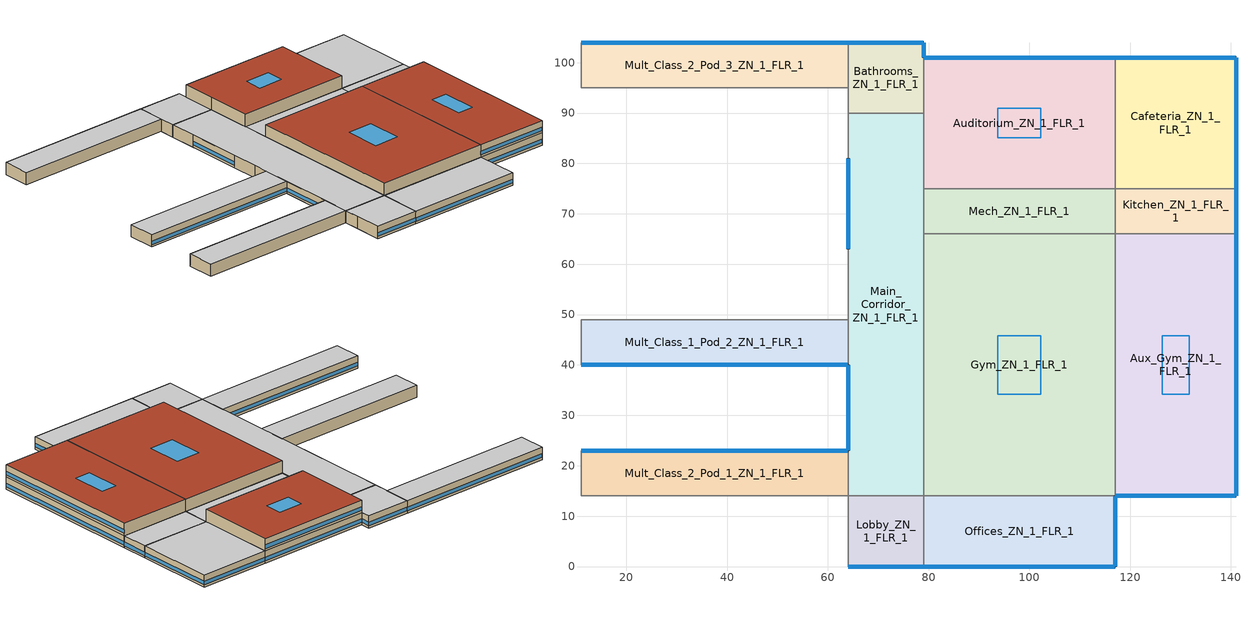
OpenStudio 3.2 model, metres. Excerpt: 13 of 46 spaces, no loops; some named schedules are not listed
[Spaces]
Kitchen_ZN_1_FLR_1
 floor ground: 141,75 141,66 117,66 117,75 z0
 wall outside: 141,66 141,75 z0:4
 wall to Cafeteria_ZN_1_FLR_1: 141,75 117,75 z0:4
 wall to Aux_Gym_ZN_1_FLR_1: 117,66 141,66 z0:4
 wall to Mech_ZN_1_FLR_1: 117,75 117,66 z0:4
 window (BTAP-Ext-FixedWindow:U=0.220 SHGC=0.600): 141,66.03 141,74.97 z0.76:1.92
 ceiling to LIBRARY_MEDIA_CENTER_ZN_1_FLR_2: 141,66 141,75 117,75 117,66 z4
Gym_ZN_1_FLR_1
 floor ground: 117,66 117,14 79,14 79,66 z0
 wall to Aux_Gym_ZN_1_FLR_1: 117,14 117,66 z4:8; 117,14 117,66 z0:4
 wall to Main_Corridor_ZN_1_FLR_1: 79,66 79,14 z0:4
 wall to Offices_ZN_1_FLR_1: 79,14 117,14 z0:4
 wall to Offices_ZN_1_FLR_2: 79,14 117,14 z4:8
 wall to Mech_ZN_1_FLR_2: 117,66 79,66 z4:8
 wall to Mech_ZN_1_FLR_1: 117,66 79,66 z0:4
 wall to Main_Corridor_ZN_1_FLR_2: 79,66 79,14 z4:8
 roof outside: 117,14 117,66 79,66 79,14 z8
 skylight (BTAP-Ext-Skylights:U=0.220 SHGC=0.600): 102.25,34.19 102.25,45.81 93.75,45.81 93.75,34.19 z8
Offices_ZN_1_FLR_1
 floor ground: 117,14 117,0 79,0 79,14 z0
 wall outside: 79,0 117,0 117,14 z0:4
 wall to Lobby_ZN_1_FLR_1: 79,14 79,0 z0:4
 window (BTAP-Ext-FixedWindow:U=0.220 SHGC=0.600): 79.03,0 116.97,0 / 117,0.03 117,13.97 z0.76:1.92
 ceiling to Offices_ZN_1_FLR_2: 117,0 117,14 79,14 79,0 z4
Auditorium_ZN_1_FLR_1
 floor ground: 117,101 117,75 79,75 79,101 z0
 wall outside: 117,101 79,101 z4:8; 117,101 79,101 z0:4
 wall to LIBRARY_MEDIA_CENTER_ZN_1_FLR_2: 117,75 117,101 z4:8
 wall to Main_Corridor_ZN_1_FLR_1: 79,90 79,75 z0:4
 wall to Cafeteria_ZN_1_FLR_1: 117,75 117,101 z0:4
 wall to Bathrooms_ZN_1_FLR_2: 79,101 79,90 z4:8
 wall to Bathrooms_ZN_1_FLR_1: 79,101 79,90 z0:4
 wall to Main_Corridor_ZN_1_FLR_2: 79,90 79,75 z4:8
 wall to Mech_ZN_1_FLR_2: 79,75 117,75 z4:8
 wall to Mech_ZN_1_FLR_1: 79,75 117,75 z0:4
 window (BTAP-Ext-FixedWindow:U=0.220 SHGC=0.600): 116.97,101 79.03,101 z0.76:1.92; 116.97,101 79.03,101 z4.76:5.92
 roof outside: 117,75 117,101 79,101 79,75 z8
 skylight (BTAP-Ext-Skylights:U=0.220 SHGC=0.600): 102.25,85.09 102.25,90.91 93.75,90.91 93.75,85.09 z8
Aux_Gym_ZN_1_FLR_1
 floor ground: 141,66 141,14 117,14 117,66 z0
 wall outside: 117,14 141,14 141,66 z0:4; 117,14 141,14 141,66 z4:8
 wall to LIBRARY_MEDIA_CENTER_ZN_1_FLR_2: 141,66 117,66 z4:8
 window (BTAP-Ext-FixedWindow:U=0.220 SHGC=0.600): 117.03,14 140.97,14 / 141,14.03 141,65.97 z0.76:1.92; 117.03,14 140.97,14 / 141,14.03 141,65.97 z4.76:5.92
 roof outside: 141,14 141,66 117,66 117,14 z8
 skylight (BTAP-Ext-Skylights:U=0.220 SHGC=0.600): 131.68,34.19 131.68,45.81 126.32,45.81 126.32,34.19 z8
Cafeteria_ZN_1_FLR_1
 floor ground: 141,101 141,75 117,75 117,101 z0
 wall outside: 141,75 141,101 117,101 z0:4
 window (BTAP-Ext-FixedWindow:U=0.220 SHGC=0.600): 141,75.03 141,100.97 / 140.97,101 117.03,101 z0.76:1.92
 ceiling to LIBRARY_MEDIA_CENTER_ZN_1_FLR_2: 141,75 141,101 117,101 117,75 z4
Main_Corridor_ZN_1_FLR_1
 floor ground: 79,90 79,14 64,14 64,90 z0
 wall outside: 64,81 64,63 / 64,40 64,23 z0:4
 wall to Mult_Class_2_Pod_1_ZN_1_FLR_1: 64,23 64,14 z0:4
 wall to Mult_Class_2_Pod_2_ZN_1_FLR_1: 64,63 64,54 z0:4
 wall to Lobby_ZN_1_FLR_1: 64,14 79,14 z0:4
 wall to Mult_Class_1_Pod_3_ZN_1_FLR_1: 64,90 64,81 z0:4
 wall to Mech_ZN_1_FLR_1: 79,66 79,75 z0:4
 wall to Mult_Class_1_Pod_2_ZN_1_FLR_1: 64,49 64,40 z0:4
 wall to Corridor_Pod_2_ZN_1_FLR_1: 64,54 64,49 z0:4
 wall to Bathrooms_ZN_1_FLR_1: 79,90 64,90 z0:4
 window (BTAP-Ext-FixedWindow:U=0.220 SHGC=0.600): 64,39.97 64,23.03 / 64,80.97 64,63.03 z0.76:1.92
 ceiling to Main_Corridor_ZN_1_FLR_2: 79,14 79,90 64,90 64,14 z4
Bathrooms_ZN_1_FLR_1
 floor ground: 79,104 79,90 64,90 64,104 z0
 wall outside: 79,101 79,104 64,104 z0:4
 wall to Corridor_Pod_3_ZN_1_FLR_1: 64,95 64,90 z0:4
 wall to Mult_Class_2_Pod_3_ZN_1_FLR_1: 64,104 64,95 z0:4
 window (BTAP-Ext-FixedWindow:U=0.220 SHGC=0.600): 79,101.03 79,103.97 z0.76:1.94; 78.97,104 64.03,104 z0.76:1.92
 ceiling to Bathrooms_ZN_1_FLR_2: 79,90 79,104 64,104 64,90 z4
Mult_Class_2_Pod_1_ZN_1_FLR_1
 floor ground: 64,23 64,14 11,14 11,23 z0
 wall outside: 64,23 11,23 z0:4
 wall to Corner_Class_2_Pod_1_ZN_1_FLR_1: 11,23 11,14 z0:4
 wall to Corridor_Pod_1_ZN_1_FLR_1: 11,14 64,14 z0:4
 window (BTAP-Ext-FixedWindow:U=0.220 SHGC=0.600): 63.97,23 11.03,23 z0.76:1.92
 ceiling to Mult_Class_2_Pod_1_ZN_1_FLR_2: 64,14 64,23 11,23 11,14 z4
Lobby_ZN_1_FLR_1
 floor ground: 79,14 79,0 64,0 64,14 z0
 wall outside: 64,0 79,0 z0:4
 wall to Corridor_Pod_1_ZN_1_FLR_1: 64,14 64,9 z0:4
 wall to Mult_Class_1_Pod_1_ZN_1_FLR_1: 64,9 64,0 z0:4
 window (BTAP-Ext-FixedWindow:U=0.220 SHGC=0.600): 64.03,0 78.97,0 z0.76:1.92
 ceiling to Lobby_ZN_1_FLR_2: 79,0 79,14 64,14 64,0 z4
Mult_Class_2_Pod_3_ZN_1_FLR_1
 floor ground: 64,104 64,95 11,95 11,104 z0
 wall outside: 64,104 11,104 z0:4
 wall to Corner_Class_2_Pod_3_ZN_1_FLR_1: 11,104 11,95 z0:4
 wall to Corridor_Pod_3_ZN_1_FLR_1: 11,95 64,95 z0:4
 window (BTAP-Ext-FixedWindow:U=0.220 SHGC=0.600): 63.97,104 11.03,104 z0.76:1.92
 ceiling to Mult_Class_2_Pod_3_ZN_1_FLR_2: 64,95 64,104 11,104 11,95 z4
Mech_ZN_1_FLR_1
 floor ground: 117,75 117,66 79,66 79,75 z0
 ceiling to Mech_ZN_1_FLR_2: 117,66 117,75 79,75 79,66 z4
Mult_Class_1_Pod_2_ZN_1_FLR_1
 floor ground: 64,49 64,40 11,40 11,49 z0
 wall outside: 11,40 64,40 z0:4
 wall to Corner_Class_1_Pod_2_ZN_1_FLR_1: 11,49 11,40 z0:4
 wall to Corridor_Pod_2_ZN_1_FLR_1: 64,49 11,49 z0:4
 window (BTAP-Ext-FixedWindow:U=0.220 SHGC=0.600): 11.03,40 63.97,40 z0.76:1.92
 ceiling to Mult_Class_1_Pod_2_ZN_1_FLR_2: 64,40 64,49 11,49 11,40 z4
[Material:NoMass] Roughness=Smooth; Thermal Absorptance=0.9; Solar Absorptance=0.7
Name | Thermal Resistance {m2-K/W} | Visible Absorptance
Typical Carpet Pad; Typical Carpet Pad 1 | 0.21648 | 0.8
Typical Insulation 1 | 5.91238 | 0.7
Typical Insulation 2 | 4.49096 | 0.7
Typical Insulation 3 | 6.17282 | 0.7
Typical Carpet Pad 2 | 1.25503 | 0.8
Typical Carpet Pad 3; Typical Carpet Pad 4 | 3.45515 | 0.8
Typical Insulation 4 | 0.454528 | 0.7
Typical Insulation 5 | 0.454545 | 0.7
[Material]
Name | Roughness | Thickness {m} | Conductivity {W/m-K} | Density {kg/m3} | Specific Heat {J/kg-K} | Thermal Absorptance | Solar Absorptance | Visible Absorptance
G05 25mm wood | MediumSmooth | 0.0254 | 0.15 | 608 | 1630 | 0.9 | 0.5 | 0.5
100mm Normalweight concrete floor 1 | MediumSmooth | 0.1016 | 2.31 | 2322 | 832
G01 13mm gypsum board 1 | Smooth | 0.0127 | 0.16 | 800 | 1090 | 0.9 | 0.7 | 0.5
4 in. Normalweight Concrete Floor 1 | MediumRough | 0.1016 | 2.31 | 2322 | 832 | 0.9 | 0.7 | 0.7
1IN Stucco 1 | Smooth | 0.0253 | 0.6918 | 1858 | 837 | 0.9 | 0.7 | 0.92
8IN CONCRETE HW RefBldg 1 | Rough | 0.2032 | 1.311 | 2240 | 836.8 | 0.9 | 0.7 | 0.7
1/2IN Gypsum 1 | Smooth | 0.0127 | 0.16 | 784.9 | 830 | 0.9 | 0.4 | 0.4
Metal Roof Surface 1; F08 Metal surface 1 | Smooth | 0.0008 | 45.28 | 7824 | 500 | 0.9 | 0.7 | 0.7
6 in. Normalweight Concrete Floor 1; 6 in. Normalweight Concrete Floor 2; 6 in. Normalweight Concrete Floor 3 | MediumRough | 0.1524 | 2.31 | 2322 | 832 | 0.9 | 0.7 | 0.7
[Construction]
BTAP-Int-Partition; BTAP-Int-Door: G05 25mm wood
BTAP-Int-Floor: 100mm Normalweight concrete floor 1, Typical Carpet Pad
BTAP-Int-Wall: G01 13mm gypsum board 1, G01 13mm gypsum board 1
BTAP-Int-Ceiling: Typical Carpet Pad, 100mm Normalweight concrete floor 1
BTAP-Int-Window: SimpleGlazing
BTAP-Ext-Floor-Mass:U-0.162: Typical Insulation 1, 4 in. Normalweight Concrete Floor 1, Typical Carpet Pad 1
BTAP-Ext-Wall-Mass:U-0.21: 1IN Stucco 1, 8IN CONCRETE HW RefBldg 1, Typical Insulation 2, 1/2IN Gypsum 1
BTAP-Ext-Roof-Metal:U-0.162: Metal Roof Surface 1, Typical Insulation 3
BTAP-Grnd-Floor-Mass:U-0.757: 6 in. Normalweight Concrete Floor 1, Typical Carpet Pad 2
BTAP-Grnd-Wall-Mass:U-0.284: 6 in. Normalweight Concrete Floor 2, Typical Carpet Pad 3
BTAP-Grnd-Roof-Mass:U-0.284: 6 in. Normalweight Concrete Floor 3, Typical Carpet Pad 4
BTAP-Ext-FixedWindow:U=0.220 SHGC=0.600; BTAP-Ext-GlassDoors:U=0.220 SHGC=0.600; BTAP-Ext-Skylights:U=0.220 SHGC=0.600; BTAP-Ext-DaylightDomes:U=0.220 SHGC=0.600; BTAP-Ext-DaylightDiffuser:U=0.220 SHGC=0.600: SimpleGlazing:U=0.220 SHGC=0.600
BTAP-Ext-Door:U-2.2: F08 Metal surface 1, Typical Insulation 4
BTAP-Ext-OverHeadDoor:U-2.2: Typical Insulation 5
[DefaultConstructionSet]
BTAP-Mass at hdd = 5670.0: Default Exterior Surface Constructions=BTAP-Mass at hdd = 5670.0; Default Interior Surface Constructions=Default Surface Constructions 2; Default Ground Contact Surface Constructions=BTAP-Mass at hdd = 5670.0 1; Default Exterior SubSurface Constructions=BTAP-Mass at hdd = 5670.0; Default Interior SubSurface Constructions=Default Sub Surface Constructions 2; Interior Partition Construction=BTAP-Int-Partition
[DefaultSurfaceConstructions]
Name | Floor Construction | Wall Construction | Roof Ceiling Construction
Default Surface Constructions 2 | BTAP-Int-Floor | BTAP-Int-Wall | BTAP-Int-Ceiling
BTAP-Mass at hdd = 5670.0 | BTAP-Ext-Floor-Mass:U-0.162 | BTAP-Ext-Wall-Mass:U-0.21 | BTAP-Ext-Roof-Metal:U-0.162
BTAP-Mass at hdd = 5670.0 1 | BTAP-Grnd-Floor-Mass:U-0.757 | BTAP-Grnd-Wall-Mass:U-0.284 | BTAP-Grnd-Roof-Mass:U-0.284
[DefaultSubSurfaceConstructions]
Name | Fixed Window Construction | Operable Window Construction | Door Construction | Glass Door Construction | Overhead Door Construction | Skylight Construction | Tubular Daylight Dome Construction | Tubular Daylight Diffuser Construction
Default Sub Surface Constructions 2 | BTAP-Int-Window | BTAP-Int-Window | BTAP-Int-Door
BTAP-Mass at hdd = 5670.0 | BTAP-Ext-FixedWindow:U=0.220 SHGC=0.600 | BTAP-Ext-FixedWindow:U=0.220 SHGC=0.600 | BTAP-Ext-Door:U-2.2 | BTAP-Ext-GlassDoors:U=0.220 SHGC=0.600 | BTAP-Ext-OverHeadDoor:U-2.2 | BTAP-Ext-Skylights:U=0.220 SHGC=0.600 | BTAP-Ext-DaylightDomes:U=0.220 SHGC=0.600 | BTAP-Ext-DaylightDiffuser:U=0.220 SHGC=0.600
[WindowMaterial:SimpleGlazingSystem] U-Factor {W/m2-K}=2.2; Solar Heat Gain Coefficient=0.6; Visible Transmittance=0.21
SimpleGlazing; SimpleGlazing:U=0.220 SHGC=0.600
[Space] Building Story=Building Story 1; Part of Total Floor Area=Yes
Name | Space Type | Thermal Zone
Kitchen_ZN_1_FLR_1 | Space Function Food preparation | ALL_ST=Food preparation_FL=Building Story 1_SCH=B
Gym_ZN_1_FLR_1 | Space Function Gym - play | ALL_ST=Gym - play_FL=Building Story 1_SCH=B 1
Offices_ZN_1_FLR_1 | Space Function Office - enclosed | ALL_ST=Office - enclosed_FL=Building Story 1_SCH=A
Auditorium_ZN_1_FLR_1 | Space Function Audience - auditorium | ALL_ST=Audience - auditorium_FL=Building Story 1_SCH=C
Aux_Gym_ZN_1_FLR_1 | Space Function Gym - play | ALL_ST=Gym - play_FL=Building Story 1_SCH=B
Mult_Class_1_Pod_2_ZN_1_FLR_1 | Space Function Classroom/lecture/training | ALL_ST=Classroom/lecture/training_FL=Building Story 1_SCH=D 2
Mult_Class_2_Pod_1_ZN_1_FLR_1; Mult_Class_2_Pod_3_ZN_1_FLR_1 | Space Function Classroom/lecture/training | ALL_ST=Classroom/lecture/training_FL=Building Story 1_SCH=D 3
Cafeteria_ZN_1_FLR_1 | Space Function Conf./meet./multi-purpose | ALL_ST=Conf./meet./multi-purpose_FL=Building Story 1_SCH=C
Mech_ZN_1_FLR_1 | Space Function Electrical/Mechanical-sch-D | WILD_ST=Electrical/Mechanical-sch-D_FL=Building Story 1_SCH=D
Main_Corridor_ZN_1_FLR_1 | Space Function Corr. >= 2.4m wide-sch-D | WILD_ST=Corr. >= 2.4m wide-sch-D_FL=Building Story 1_SCH=D 1
Bathrooms_ZN_1_FLR_1 | Space Function Washroom-sch-D | WET_ST=Washroom-sch-D_FL=Building Story 1_SCHD
Lobby_ZN_1_FLR_1 | Space Function Lobby - other | ALL_ST=Lobby - other_FL=Building Story 1_SCH=C
[BuildingStory]
Building Story 1: Nominal Z Coordinate {m}=0
[SpaceType] Standards Building Type=Space Function
Name | Default Schedule Set | Design Specification Outdoor Air Object | Standards Space Type
Space Function Audience - auditorium | Space Function Audience - auditorium Schedule Set | Space Function Audience - auditorium Ventilation | Audience - auditorium
Space Function Gym - play | Space Function Gym - play Schedule Set | Space Function Gym - play Ventilation | Gym - play
Space Function Washroom-sch-D | Space Function Washroom-sch-D Schedule Set | Space Function Washroom-sch-D Ventilation | Washroom-sch-D
Space Function Conf./meet./multi-purpose | Space Function Conf./meet./multi-purpose Schedule Set | Space Function Conf./meet./multi-purpose Ventilation | Conf./meet./multi-purpose
Space Function Food preparation | Space Function Food preparation Schedule Set | Space Function Food preparation Ventilation | Food preparation
Space Function Lobby - other | Space Function Lobby - other Schedule Set | Space Function Lobby - other Ventilation | Lobby - other
Space Function Electrical/Mechanical-sch-D | Space Function Electrical/Mechanical-sch-D Schedule Set | Space Function Electrical/Mechanical-sch-D Ventilation | Electrical/Mechanical-sch-D
Space Function Office - enclosed | Space Function Office - enclosed Schedule Set | Space Function Office - enclosed Ventilation | Office - enclosed
[People:Definition] Number of People Calculation Method=People/Area; Fraction Radiant=0.3
Name | People per Space Floor Area {person/m2}
Space Function Food preparation People Definition; Space Function Office - enclosed People Definition | 0.0500522
Space Function Gym - play People Definition | 0.199993
[People] Work Efficiency Schedule=Work Efficiency Schedule; Clothing Insulation Schedule=Clothing Schedule; Air Velocity Schedule=Air Velocity Schedule; Multiplier=1
Name | People Definition | Space or SpaceType
Space Function Audience - auditorium People | Space Function Audience - auditorium People Definition | Space Function Audience - auditorium
Space Function Conf./meet./multi-purpose People | Space Function Conf./meet./multi-purpose People Definition | Space Function Conf./meet./multi-purpose
Space Function Electrical/Mechanical-sch-D People | Space Function Electrical/Mechanical-sch-D People Definition | Space Function Electrical/Mechanical-sch-D
Space Function Food preparation People | Space Function Food preparation People Definition | Space Function Food preparation
Space Function Gym - play People | Space Function Gym - play People Definition | Space Function Gym - play
Space Function Lobby - other People | Space Function Lobby - other People Definition | Space Function Lobby - other
Space Function Office - enclosed People | Space Function Office - enclosed People Definition | Space Function Office - enclosed
Space Function Washroom-sch-D People | Space Function Washroom-sch-D People Definition | Space Function Washroom-sch-D
[Lights:Definition] Design Level Calculation Method=Watts/Area; Fraction Radiant=0.5; Fraction Visible=0.2
Name | Watts per Space Floor Area {W/m2}
Space Function Food preparation Lights Definition | 10.6999
Space Function Gym - play Lights Definition | 12.8999
Space Function Office - enclosed Lights Definition | 11.8999
[Lights] Fraction Replaceable=1
Name | Lights Definition | Space or SpaceType
Space Function Audience - auditorium Lights | Space Function Audience - auditorium Lights Definition | Space Function Audience - auditorium
Space Function Conf./meet./multi-purpose Lights | Space Function Conf./meet./multi-purpose Lights Definition | Space Function Conf./meet./multi-purpose
Space Function Electrical/Mechanical-sch-D Lights | Space Function Electrical/Mechanical-sch-D Lights Definition | Space Function Electrical/Mechanical-sch-D
Space Function Food preparation Lights | Space Function Food preparation Lights Definition | Space Function Food preparation
Space Function Gym - play Lights | Space Function Gym - play Lights Definition | Space Function Gym - play
Space Function Lobby - other Lights | Space Function Lobby - other Lights Definition | Space Function Lobby - other
Space Function Office - enclosed Lights | Space Function Office - enclosed Lights Definition | Space Function Office - enclosed
Space Function Washroom-sch-D Lights | Space Function Washroom-sch-D Lights Definition | Space Function Washroom-sch-D
[ElectricEquipment:Definition] Design Level Calculation Method=Watts/Area; Fraction Radiant=0.5
Name | Watts per Space Floor Area {W/m2}
Space Function Food preparation Elec Equip Definition | 9.99992
Space Function Gym - play Elec Equip Definition | 1.49999
[ElectricEquipment]
Name | Electric Equipment Definition | Space or SpaceType
Space Function Audience - auditorium Elec Equip | Space Function Audience - auditorium Elec Equip Definition | Space Function Audience - auditorium
Space Function Conf./meet./multi-purpose Elec Equip | Space Function Conf./meet./multi-purpose Elec Equip Definition | Space Function Conf./meet./multi-purpose
Space Function Electrical/Mechanical-sch-D Elec Equip | Space Function Electrical/Mechanical-sch-D Elec Equip Definition | Space Function Electrical/Mechanical-sch-D
Space Function Food preparation Elec Equip | Space Function Food preparation Elec Equip Definition | Space Function Food preparation
Space Function Gym - play Elec Equip | Space Function Gym - play Elec Equip Definition | Space Function Gym - play
Space Function Lobby - other Elec Equip | Space Function Lobby - other Elec Equip Definition | Space Function Lobby - other
Space Function Office - enclosed Elec Equip | Space Function Office - enclosed Elec Equip Definition | Space Function Office - enclosed
Space Function Washroom-sch-D Elec Equip | Space Function Washroom-sch-D Elec Equip Definition | Space Function Washroom-sch-D
[DesignSpecification:OutdoorAir] Outdoor Air Method=Sum
Name | Outdoor Air Flow per Person {m3/s-person} | Outdoor Air Flow per Floor Area {m3/s-m2}
Space Function Audience - auditorium Ventilation | 0.0571519
Space Function Conf./meet./multi-purpose Ventilation | 0.0190506
Space Function Electrical/Mechanical-sch-D Ventilation |  | 0.000254
Space Function Food preparation Ventilation | 0.0304482
Space Function Gym - play Ventilation | 0.0152405
Space Function Lobby - other Ventilation | 0.152405
Space Function Office - enclosed Ventilation | 0.0142092
Space Function Washroom-sch-D Ventilation | 0.228362
[DefaultScheduleSet] People Activity Level Schedule=NECB-Activity; Infiltration Schedule=Always On
Name | Number of People Schedule | Lighting Schedule | Electric Equipment Schedule
Space Function Audience - auditorium Schedule Set; Space Function Conf./meet./multi-purpose Schedule Set; Space Function Lobby - other Schedule Set | NECB-C-Occupancy | NECB-C-Lighting | NECB-C-Electric-Equipment
Space Function Electrical/Mechanical-sch-D Schedule Set; Space Function Washroom-sch-D Schedule Set | NECB-D-Occupancy | NECB-D-Lighting | NECB-D-Electric-Equipment
Space Function Food preparation Schedule Set; Space Function Gym - play Schedule Set | NECB-B-Occupancy | NECB-B-Lighting | NECB-B-Electric-Equipment
Space Function Office - enclosed Schedule Set | NECB-A-Occupancy | NECB-A-Lighting | NECB-A-Electric-Equipment
[ThermostatSetpoint:DualSetpoint]
Name | Heating Setpoint Temperature Schedule | Cooling Setpoint Temperature Schedule
Space Function Washroom-sch-D Thermostat 5; Space Function Electrical/Mechanical-sch-D Thermostat 6; Space Function Corr. >= 2.4m wide-sch-D Thermostat 20 | NECB-D-Thermostat Setpoint-Heating | NECB-D-Thermostat Setpoint-Cooling
Space Function Lobby - other Thermostat 5; Space Function Audience - auditorium Thermostat 3; Space Function Conf./meet./multi-purpose Thermostat 3 | NECB-C-Thermostat Setpoint-Heating | NECB-C-Thermostat Setpoint-Cooling
Space Function Gym - play Thermostat 5; Space Function Food preparation Thermostat 3; Space Function Gym - play Thermostat 6 | NECB-B-Thermostat Setpoint-Heating | NECB-B-Thermostat Setpoint-Cooling
Space Function Office - enclosed Thermostat 5 | NECB-A-Thermostat Setpoint-Heating | NECB-A-Thermostat Setpoint-Cooling
[SpaceInfiltration:DesignFlowRate] Schedule=Always On Discrete; Design Flow Rate Calculation Method=Flow/ExteriorArea; Flow per Exterior Surface Area {m3/s-m2}=0.00025; Constant Term Coefficient=0; Temperature Term Coefficient=0; Velocity Term Coefficient=0.224; Velocity Squared Term Coefficient=0
Name | Space or SpaceType
Auditorium_ZN_1_FLR_1 Infiltration | Auditorium_ZN_1_FLR_1
Aux_Gym_ZN_1_FLR_1 Infiltration | Aux_Gym_ZN_1_FLR_1
Bathrooms_ZN_1_FLR_1 Infiltration | Bathrooms_ZN_1_FLR_1
Cafeteria_ZN_1_FLR_1 Infiltration | Cafeteria_ZN_1_FLR_1
Gym_ZN_1_FLR_1 Infiltration | Gym_ZN_1_FLR_1
Kitchen_ZN_1_FLR_1 Infiltration | Kitchen_ZN_1_FLR_1
Lobby_ZN_1_FLR_1 Infiltration | Lobby_ZN_1_FLR_1
Main_Corridor_ZN_1_FLR_1 Infiltration | Main_Corridor_ZN_1_FLR_1
Mult_Class_1_Pod_2_ZN_1_FLR_1 Infiltration | Mult_Class_1_Pod_2_ZN_1_FLR_1
Mult_Class_2_Pod_1_ZN_1_FLR_1 Infiltration | Mult_Class_2_Pod_1_ZN_1_FLR_1
Mult_Class_2_Pod_3_ZN_1_FLR_1 Infiltration | Mult_Class_2_Pod_3_ZN_1_FLR_1
Offices_ZN_1_FLR_1 Infiltration | Offices_ZN_1_FLR_1
[ThermalZone] Use Ideal Air Loads=No
Name | Thermostat
WET_ST=Washroom-sch-D_FL=Building Story 1_SCHD | Space Function Washroom-sch-D Thermostat 5
ALL_ST=Lobby - other_FL=Building Story 1_SCH=C | Space Function Lobby - other Thermostat 5
ALL_ST=Classroom/lecture/training_FL=Building Story 1_SCH=D 2 | Space Function Classroom/lecture/training Thermostat 53
ALL_ST=Classroom/lecture/training_FL=Building Story 1_SCH=D 3 | Space Function Classroom/lecture/training Thermostat 54
ALL_ST=Audience - auditorium_FL=Building Story 1_SCH=C | Space Function Audience - auditorium Thermostat 3
ALL_ST=Gym - play_FL=Building Story 1_SCH=B | Space Function Gym - play Thermostat 5
ALL_ST=Office - enclosed_FL=Building Story 1_SCH=A | Space Function Office - enclosed Thermostat 5
ALL_ST=Food preparation_FL=Building Story 1_SCH=B | Space Function Food preparation Thermostat 3
ALL_ST=Gym - play_FL=Building Story 1_SCH=B 1 | Space Function Gym - play Thermostat 6
ALL_ST=Conf./meet./multi-purpose_FL=Building Story 1_SCH=C | Space Function Conf./meet./multi-purpose Thermostat 3
WILD_ST=Electrical/Mechanical-sch-D_FL=Building Story 1_SCH=D | Space Function Electrical/Mechanical-sch-D Thermostat 6
WILD_ST=Corr. >= 2.4m wide-sch-D_FL=Building Story 1_SCH=D 1 | Space Function Corr. >= 2.4m wide-sch-D Thermostat 20
